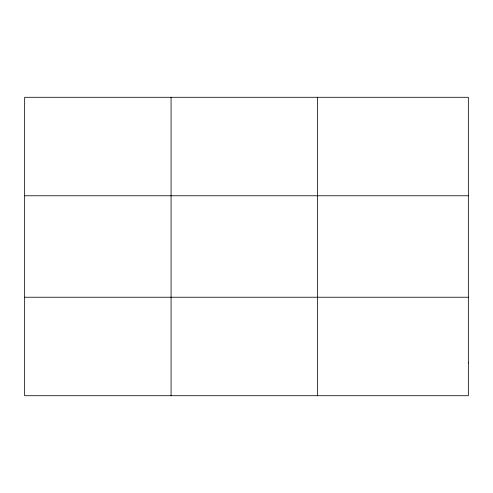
<?xml version="1.0" encoding="UTF-8"?>
<svg xmlns="http://www.w3.org/2000/svg" width="493" height="493" viewBox="0 0 493 493"><rect width="100%" height="100%" fill="white"/><g stroke="black" fill="none" stroke-linecap="round" stroke-linejoin="round"><path stroke-width="0.74" d="M171.071 395.713L171.071 97.287M317.492 395.713L317.492 97.287M24.65 195.77L468.35 195.77M24.65 297.23L468.35 297.23M468.35 362.885L468.35 395.713L24.65 395.713L24.65 97.287L468.35 97.287L468.35 362.885"/></g></svg>
